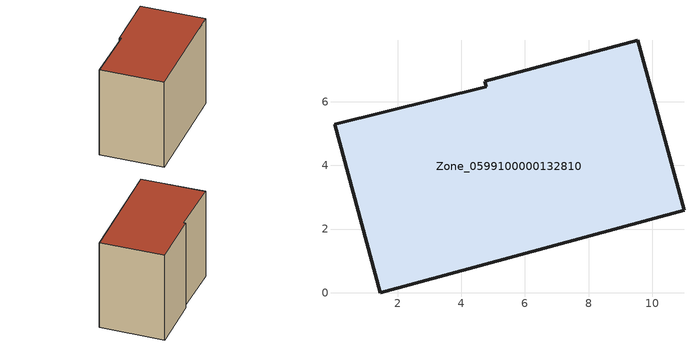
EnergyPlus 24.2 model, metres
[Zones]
Zone_0599100000132810
 floor ground (C_G): 4.79,6.47 4.74,6.63 9.54,7.93 10.99,2.59 1.45,0 0.02,5.28 z0
 wall outside (C_F): 1.45,0 10.99,2.59 9.54,7.93 4.74,6.63 4.79,6.47 0.02,5.28 1.45,0 z0:8.02
 roof outside (C_R): 4.79,6.47 0.02,5.28 1.45,0 10.99,2.59 9.54,7.93 4.74,6.63 z8.02
[BUILDING]
Pand.0599100000132810: North Axis=0; Terrain=City; Loads Convergence Tolerance Value=0.04; Temperature Convergence Tolerance Value=0.4; Solar Distribution=FullExterior; Maximum Number of Warmup Days=25; Minimum Number of Warmup Days=1
[Site:Location]
Rotterdam.The.Hague.AP_ZH_NLD Design_Conditions: Latitude=51.96; Longitude=4.45; Time Zone=1; Elevation=-4.5
[SITE:GROUNDTEMPERATURE:BUILDINGSURFACE]
18, 18, 18, 18, 18, 18, 18, 18, 18, 18, 18, 18
[MATERIAL] Thermal Absorptance=0.9; Solar Absorptance=0.7; Visible Absorptance=0.7
Name | Roughness | Thickness | Conductivity | Density | Specific Heat
G.TC.1946-1964 | MediumSmooth | 0.15 | 1 | 540 | 1210
F.TC.1946-1964 | Rough | 0.3 | 0.857143 | 1920 | 840
R.TC.1946-1964 | MediumRough | 0.2 | 0.235294 | 1500 | 1000
[CONSTRUCTION]
C_G: G.TC.1946-1964
C_F: F.TC.1946-1964
C_R: R.TC.1946-1964
[ZONE]
Zone_0599100000132810: Type=1; Multiplier=1; Ceiling Height=Autocalculate; Volume=Autocalculate; Floor Area=autocalculate; Part of Total Floor Area=Yes
[ZONEINFILTRATION:DESIGNFLOWRATE]
Infil_Zone_0599100000132810: Zone or ZoneList or Space or SpaceList=Zone_0599100000132810; Schedule=AlwaysOn; Design Flow Rate Calculation Method=Flow/Area; Flow Rate per Floor Area=0.003; Constant Term Coefficient=1; Temperature Term Coefficient=0; Velocity Term Coefficient=0; Velocity Squared Term Coefficient=0
[HVACTEMPLATE:ZONE:IDEALLOADSAIRSYSTEM]
Zone_0599100000132810: Maximum Heating Supply Air Temperature=50; Minimum Cooling Supply Air Temperature=13; Maximum Heating Supply Air Humidity Ratio=0.0156; Minimum Cooling Supply Air Humidity Ratio=0.0077; Heating Limit=NoLimit; Cooling Limit=NoLimit; Dehumidification Control Type=ConstantSensibleHeatRatio; Cooling Sensible Heat Ratio=0.7; Dehumidification Setpoint=60; Humidification Control Type=None; Humidification Setpoint=30; Outdoor Air Method=None; Outdoor Air Flow Rate per Person=0.00944; Outdoor Air Flow Rate per Zone Floor Area=0; Outdoor Air Flow Rate per Zone=0; Demand Controlled Ventilation Type=None; Outdoor Air Economizer Type=NoEconomizer; Heat Recovery Type=None; Sensible Heat Recovery Effectiveness=0.7; Latent Heat Recovery Effectiveness=0.65
[ZONECONTROL:THERMOSTAT]
ThermostatControl_Zone_0599100000132810: Zone or ZoneList=Zone_0599100000132810; Control Type Schedule=DualSetpointControlType; Control 1=Thermostat_Zone_0599100000132810; Temperature Difference Between Cutout And Setpoint=0
[THERMOSTATSETPOINT:DUALSETPOINT]
Thermostat_Zone_0599100000132810: Heating Setpoint Temperature Schedule=HeatingSetpoint_Zone_0599100000132810; Cooling Setpoint Temperature Schedule=CoolingSetpoint_Zone_0599100000132810
[SCHEDULE:COMPACT]
HeatingSetpoint_Zone_0599100000132810: Through: 12/31, For: AllDays, Until: 24:00, 21
CoolingSetpoint_Zone_0599100000132810: Through: 12/31, For: AllDays, Until: 24:00, 24
DualSetpointControlType: Through: 12/31, For: AllDays, Until: 24:00, 4
AlwaysOn: Through: 12/31, For: AllDays, Until: 24:00, 1
